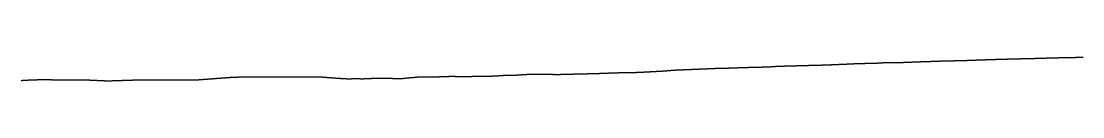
# Model space of a CAD drawing. Header units: millimetres. Extents: x 0 to 74012, y -11988 to 500.
# Drawn here: x 37008 to 55509, y -1019 to -607 of the extents above; entities that cross this region are included whole.
import ezdxf

# ---------------------------------------------------------------- set-up
doc = ezdxf.new("R2010")
doc.units = ezdxf.units.MM
doc.layers.add('Clone', color=7, linetype='CONTINUOUS')

msp = doc.modelspace()

# ---------------------------------------------------------------- linework, layer by layer
at = {"layer": 'Clone'}
for points in [[(51033.7, -740.228), (51048.2, -739.648)], [(51048.2, -739.648), (51062.6, -739.068)], [(51062.6, -739.068), (51077.1, -738.88)], [(51077.1, -738.88), (51091.6, -738.112)], [(51091.6, -738.112), (51106, -737.532)], [(51106, -737.532), (51120.5, -737.344)], [(51120.5, -737.344), (51134.9, -736.575)], [(51134.9, -736.575), (51149.4, -735.996)], [(51149.4, -735.996), (51163.9, -735.807)], [(51163.9, -735.807), (51178.3, -735.229)], [(51178.3, -735.229), (51192.8, -734.284)], [(51192.8, -734.284), (51207.2, -733.987)], [(51207.2, -733.987), (51221.7, -733.296)], [(51221.7, -733.296), (51236.2, -732.606)], [(51236.2, -732.606), (51250.6, -731.618)], [(51250.6, -731.618), (51265.1, -731.32)], [(51265.1, -731.32), (51279.5, -730.63)], [(51279.5, -730.63), (51294, -729.642)], [(51294, -729.642), (51308.5, -729.344)], [(51308.5, -729.344), (51322.9, -728.654)], [(51322.9, -728.654), (51337.4, -727.963)], [(51337.4, -727.963), (51351.8, -727.368)], [(51351.8, -727.368), (51366.3, -726.677)], [(51366.3, -726.677), (51380.8, -725.987)], [(51380.8, -725.987), (51395.2, -725.689)], [(51395.2, -725.689), (51409.7, -724.701)], [(51409.7, -724.701), (51424.1, -724.011)], [(51424.1, -724.011), (51438.6, -723.32)], [(51438.6, -723.32), (51453.1, -723.023)], [(51453.1, -723.023), (51467.5, -722.035)], [(51467.5, -722.035), (51482, -721.344)], [(51482, -721.344), (51496.5, -721.047)], [(51496.5, -721.047), (51510.9, -720.058)], [(51510.9, -720.058), (51525.4, -719.425)], [(51525.4, -719.425), (51539.8, -719.235)], [(51539.8, -719.235), (51554.3, -718.804)], [(51554.3, -718.804), (51568.8, -718.404)], [(51568.8, -718.404), (51583.2, -718.359)], [(51583.2, -718.359), (51597.7, -717.928)], [(51597.7, -717.928), (51612.1, -717.496)], [(51612.1, -717.496), (51626.6, -716.794)], [(51626.6, -716.794), (51641.1, -716.517)], [(51641.1, -716.517), (51655.5, -715.956)], [(51655.5, -715.956), (51670, -715.257)], [(51670, -715.257), (51684.4, -715.039)], [(51684.4, -715.039), (51698.9, -714.484)], [(51698.9, -714.484), (51713.4, -713.928)], [(51713.4, -713.928), (51727.8, -713.617)], [(51727.8, -713.617), (51742.3, -713.077)], [(51742.3, -713.077), (51756.7, -712.538)], [(51756.7, -712.538), (51771.2, -711.999)], [(51771.2, -711.999), (51785.7, -711.775)], [(51785.7, -711.775), (51800.1, -711.315)], [(51800.1, -711.315), (51814.6, -710.879)], [(51814.6, -710.879), (51829, -710.918)], [(51829, -710.918), (51843.5, -710.521)], [(51843.5, -710.521), (51858, -710.085)], [(51858, -710.085), (51872.4, -710.123)], [(51872.4, -710.123), (51886.9, -709.726)], [(51886.9, -709.726), (51901.3, -709.29)], [(51901.3, -709.29), (51915.8, -709.194)], [(51915.8, -709.194), (51930.3, -708.469)], [(51930.3, -708.469), (51944.7, -707.083)], [(51944.7, -707.083), (51959.2, -706.134)], [(51959.2, -706.134), (51973.6, -705.697)], [(51973.6, -705.697), (51988.1, -704.748)], [(51988.1, -704.748), (52002.6, -703.362)], [(52002.6, -703.362), (52017, -702.926)], [(52017, -702.926), (52031.5, -701.976)], [(52031.5, -701.976), (52045.9, -700.59)], [(52045.9, -700.59), (52060.4, -700.154)], [(52060.4, -700.154), (52074.9, -700)], [(52074.9, -700), (52089.3, -700)], [(52089.3, -700), (52103.8, -700)], [(52103.8, -700), (52118.2, -700)], [(52118.2, -700), (52132.7, -700)], [(52132.7, -700), (52147.2, -700)], [(52147.2, -700), (52161.6, -700)], [(52161.6, -700), (52176.1, -700)], [(52176.1, -700), (52190.5, -700)], [(52190.5, -700), (52205, -700)], [(52205, -700), (52219.5, -700)], [(52219.5, -700), (52233.9, -700)], [(52233.9, -700), (52248.4, -700)], [(52248.4, -700), (52262.8, -700)], [(52262.8, -700), (52277.3, -700)], [(52277.3, -700), (52291.8, -700)], [(52291.8, -700), (52306.2, -700)], [(52306.2, -700), (52320.7, -699.2)], [(52320.7, -699.2), (52335.1, -698.497)], [(52335.1, -698.497), (52349.6, -698.351)], [(52349.6, -698.351), (52364.1, -697.727)], [(52364.1, -697.727), (52378.5, -696.755)], [(52378.5, -696.755), (52393, -696.433)], [(52393, -696.433), (52407.4, -695.834)], [(52407.4, -695.834), (52421.9, -694.684)], [(52421.9, -694.684), (52436.4, -694.457)], [(52436.4, -694.457), (52450.8, -693.861)], [(52450.8, -693.861), (52465.3, -693.265)], [(52465.3, -693.265), (52479.7, -693.072)], [(52479.7, -693.072), (52494.2, -692.466)], [(52494.2, -692.466), (52508.7, -691.854)], [(52508.7, -691.854), (52523.1, -691.242)], [(52523.1, -691.242), (52537.6, -690.514)], [(52537.6, -690.514), (52552, -689.896)], [(52552, -689.896), (52566.5, -689.277)], [(52566.5, -689.277), (52581, -689.027)], [(52581, -689.027), (52595.4, -688.159)], [(52595.4, -688.159), (52609.9, -687.54)], [(52609.9, -687.54), (52624.3, -687.29)], [(52624.3, -687.29), (52638.8, -686.421)], [(52638.8, -686.421), (52653.3, -685.803)], [(52653.3, -685.803), (52667.7, -685.553)], [(52667.7, -685.553), (52682.2, -684.934)], [(52682.2, -684.934), (52696.6, -684.066)], [(52696.6, -684.066), (52711.1, -683.447)], [(52711.1, -683.447), (52725.6, -683.197)], [(52725.6, -683.197), (52740, -682.579)], [(52740, -682.579), (52754.5, -681.71)], [(52754.5, -681.71), (52768.9, -681.46)], [(52768.9, -681.46), (52783.4, -680.842)], [(52783.4, -680.842), (52797.9, -680)], [(52797.9, -680), (52812.3, -680)], [(52812.3, -680), (52826.8, -680)], [(52826.8, -680), (52841.2, -679.725)], [(52841.2, -679.725), (52855.7, -679.295)], [(52855.7, -679.295), (52870.2, -678.714)], [(52870.2, -678.714), (52884.6, -678.132)], [(52884.6, -678.132), (52899.1, -677.55)], [(52899.1, -677.55), (52913.5, -677.121)], [(52913.5, -677.121), (52928, -676.539)], [(52928, -676.539), (52942.5, -675.957)], [(52942.5, -675.957), (52956.9, -675.743)], [(52956.9, -675.743), (52971.4, -674.946)], [(52971.4, -674.946), (52985.8, -674.365)], [(52985.8, -674.365), (53000.3, -674.15)], [(53000.3, -674.15), (53014.8, -673.362)], [(53014.8, -673.362), (53029.2, -672.92)], [(53029.2, -672.92), (53043.7, -672.869)], [(53043.7, -672.869), (53058.1, -672.397)], [(53058.1, -672.397), (53072.6, -671.832)], [(53072.6, -671.832), (53087.1, -671.445)], [(53087.1, -671.445), (53101.5, -671.436)], [(53101.5, -671.436), (53116, -671.049)], [(53116, -671.049), (53130.4, -670.653)], [(53130.4, -670.653), (53144.9, -670.644)], [(53144.9, -670.644), (53159.4, -670.257)], [(53159.4, -670.257), (53173.8, -669.861)], [(53173.8, -669.861), (53188.3, -669.852)], [(53188.3, -669.852), (53202.7, -669.465)], [(53202.7, -669.465), (53217.2, -669.079)], [(53217.2, -669.079), (53231.7, -668.953)], [(53231.7, -668.953), (53246.1, -668.504)], [(53246.1, -668.504), (53260.6, -668.005)], [(53260.6, -668.005), (53275, -667.535)], [(53275, -667.535), (53289.5, -667.246)], [(53289.5, -667.246), (53304, -666.796)], [(53304, -666.796), (53318.4, -666.346)], [(53318.4, -666.346), (53332.9, -666.202)], [(53332.9, -666.202), (53347.3, -665.608)], [(53347.3, -665.608), (53361.8, -665.158)], [(53361.8, -665.158), (53376.3, -665.014)], [(53376.3, -665.014), (53390.7, -664.419)], [(53390.7, -664.419), (53405.2, -663.97)], [(53405.2, -663.97), (53419.6, -663.825)], [(53419.6, -663.825), (53434.1, -663.376)], [(53434.1, -663.376), (53448.6, -662.781)], [(53448.6, -662.781), (53463, -662.332)], [(53463, -662.332), (53477.5, -662.187)], [(53477.5, -662.187), (53491.9, -661.737)], [(53491.9, -661.737), (53506.4, -661.143)], [(53506.4, -661.143), (53520.9, -660.999)], [(53520.9, -660.999), (53535.3, -660.549)], [(53535.3, -660.549), (53549.8, -660)], [(53549.8, -660), (53564.2, -659.696)], [(53564.2, -659.696), (53578.7, -658.977)], [(53578.7, -658.977), (53593.2, -658.258)], [(53593.2, -658.258), (53607.6, -657.761)], [(53607.6, -657.761), (53622.1, -657.101)], [(53622.1, -657.101), (53636.5, -656.454)], [(53636.5, -656.454), (53651, -655.839)], [(53651, -655.839), (53665.5, -655.67)], [(53665.5, -655.67), (53679.9, -655.089)], [(53679.9, -655.089), (53694.4, -654.497)], [(53694.4, -654.497), (53708.9, -654.371)], [(53708.9, -654.371), (53723.3, -653.654)], [(53723.3, -653.654), (53737.8, -653.061)], [(53737.8, -653.061), (53752.2, -652.941)], [(53752.2, -652.941), (53766.7, -651.835)], [(53766.7, -651.835), (53781.2, -651.067)], [(53781.2, -651.067), (53795.6, -650.664)], [(53795.6, -650.664), (53810.1, -650)], [(53810.1, -650), (53824.5, -649.478)], [(53824.5, -649.478), (53839, -648.994)], [(53839, -648.994), (53853.5, -648.775)], [(53853.5, -648.775), (53867.9, -648.29)], [(53867.9, -648.29), (53882.4, -647.58)], [(53882.4, -647.58), (53896.8, -647.355)], [(53896.8, -647.355), (53911.3, -646.87)], [(53911.3, -646.87), (53925.8, -646.16)], [(53925.8, -646.16), (53940.2, -645.935)], [(53940.2, -645.935), (53954.7, -645.461)], [(53954.7, -645.461), (53969.1, -644.994)], [(53969.1, -644.994), (53983.6, -644.357)], [(53983.6, -644.357), (53998.1, -644.192)], [(53998.1, -644.192), (54012.5, -643.728)], [(54012.5, -643.728), (54027, -643.262)], [(54027, -643.262), (54041.4, -642.903)], [(54041.4, -642.903), (54055.9, -642.437)], [(54055.9, -642.437), (54070.4, -641.97)], [(54070.4, -641.97), (54084.8, -641.808)], [(54084.8, -641.808), (54099.3, -641.214)], [(54099.3, -641.214), (54113.7, -640.774)], [(54113.7, -640.774), (54128.2, -640.636)], [(54128.2, -640.636), (54142.7, -640.055)], [(54142.7, -640.055), (54157.1, -639.612)], [(54157.1, -639.612), (54171.6, -639.169)], [(54171.6, -639.169), (54186, -639.03)], [(54186, -639.03), (54200.5, -638.416)], [(54200.5, -638.416), (54215, -637.965)], [(54215, -637.965), (54229.4, -637.802)], [(54229.4, -637.802), (54243.9, -637.339)], [(54243.9, -637.339), (54258.3, -636.704)], [(54258.3, -636.704), (54272.8, -636.52)], [(54272.8, -636.52), (54287.3, -636.053)], [(54287.3, -636.053), (54301.7, -635.533)], [(54301.7, -635.533), (54316.2, -635.448)], [(54316.2, -635.448), (54330.6, -635.014)], [(54330.6, -635.014), (54345.1, -634.58)], [(54345.1, -634.58), (54359.6, -634.061)], [(54359.6, -634.061), (54374, -633.976)], [(54374, -633.976), (54388.5, -633.541)], [(54388.5, -633.541), (54402.9, -633.107)], [(54402.9, -633.107), (54417.4, -632.937)], [(54417.4, -632.937), (54431.9, -632.503)], [(54431.9, -632.503), (54446.3, -632.069)], [(54446.3, -632.069), (54460.8, -631.899)], [(54460.8, -631.899), (54475.2, -631.465)], [(54475.2, -631.465), (54489.7, -631.03)], [(54489.7, -631.03), (54504.2, -630.945)], [(54504.2, -630.945), (54518.6, -630.606)], [(54518.6, -630.606), (54533.1, -630.303)], [(54533.1, -630.303), (54547.5, -629.999)], [(54547.5, -629.999), (54562, -630.102)], [(54562, -630.102), (54576.5, -629.769)], [(54576.5, -629.769), (54590.9, -629.364)], [(54590.9, -629.364), (54605.4, -629.167)], [(54605.4, -629.167), (54619.8, -628.585)], [(54619.8, -628.585), (54634.3, -628.054)], [(54634.3, -628.054), (54648.8, -627.954)], [(54648.8, -627.954), (54663.2, -627.421)], [(54663.2, -627.421), (54677.7, -626.766)], [(54677.7, -626.766), (54692.1, -626.636)], [(54692.1, -626.636), (54706.6, -626.111)], [(54706.6, -626.111), (54721.1, -625.586)], [(54721.1, -625.586), (54735.5, -624.931)], [(54735.5, -624.931), (54750, -624.801)], [(54750, -624.801), (54764.4, -624.276)], [(54764.4, -624.276), (54778.9, -623.751)], [(54778.9, -623.751), (54793.4, -623.49)], [(54793.4, -623.49), (54807.8, -622.966)], [(54807.8, -622.966), (54822.3, -622.441)], [(54822.3, -622.441), (54836.7, -622.18)], [(54836.7, -622.18), (54851.2, -621.655)], [(54851.2, -621.655), (54865.7, -621.131)], [(54865.7, -621.131), (54880.1, -621)], [(54880.1, -621), (54894.6, -620.345)], [(54894.6, -620.345), (54909, -620)], [(54909, -620), (54923.5, -620)], [(54923.5, -620), (54938, -620)], [(54938, -620), (54952.4, -619.299)], [(54952.4, -619.299), (54966.9, -618.796)], [(54966.9, -618.796), (54981.3, -618.597)], [(54981.3, -618.597), (54995.8, -618.093)], [(54995.8, -618.093), (55010.3, -617.391)], [(55010.3, -617.391), (55024.7, -617.192)], [(55024.7, -617.192), (55039.2, -616.689)], [(55039.2, -616.689), (55053.6, -615.987)], [(55053.6, -615.987), (55068.1, -615.788)], [(55068.1, -615.788), (55082.6, -615.284)], [(55082.6, -615.284), (55097, -614.781)], [(55097, -614.781), (55111.5, -614.126)], [(55111.5, -614.126), (55125.9, -614.034)], [(55125.9, -614.034), (55140.4, -613.676)], [(55140.4, -613.676), (55154.9, -613.263)], [(55154.9, -613.263), (55169.3, -613.061)], [(55169.3, -613.061), (55183.8, -612.696)], [(55183.8, -612.696), (55198.2, -612.344)], [(55198.2, -612.344), (55212.7, -612.286)], [(55212.7, -612.286), (55227.2, -611.933)], [(55227.2, -611.933), (55241.6, -611.581)], [(55241.6, -611.581), (55256.1, -611.552)], [(55256.1, -611.552), (55270.5, -611.248)], [(55270.5, -611.248), (55285, -610.959)], [(55285, -610.959), (55299.5, -610.669)], [(55299.5, -610.669), (55313.9, -610.702)], [(55313.9, -610.702), (55328.4, -610.364)], [(55328.4, -610.364), (55342.8, -610.019)], [(55342.8, -610.019), (55357.3, -610.004)], [(55357.3, -610.004), (55371.8, -609.659)], [(55371.8, -609.659), (55386.2, -609.299)], [(55386.2, -609.299), (55400.7, -609.283)], [(55400.7, -609.283), (55415.1, -608.939)], [(55415.1, -608.939), (55429.6, -608.578)], [(55429.6, -608.578), (55444.1, -608.562)], [(55444.1, -608.562), (55458.5, -608.218)], [(55458.5, -608.218), (55473, -607.873)], [(55473, -607.873), (55487.4, -607.499)], [(55487.4, -607.499), (55501.9, -607.315)], [(55501.9, -607.315), (55516.4, -606.836)], [(45371.5, -925.416), (45381.7, -924.816)], [(45381.7, -924.816), (45391.9, -924.217)], [(45391.9, -924.217), (45402.1, -923.617)], [(45402.1, -923.617), (45412.3, -923.018)], [(45412.3, -923.018), (45422.5, -922.418)], [(45422.5, -922.418), (45432.7, -921.819)], [(45432.7, -921.819), (45442.9, -921.343)], [(45442.9, -921.343), (45453.1, -921.405)], [(45453.1, -921.405), (45463.3, -921.526)], [(45463.3, -921.526), (45473.5, -920.671)], [(45473.5, -920.671), (45483.7, -920.791)], [(45483.7, -920.791), (45493.9, -920.912)], [(45493.9, -920.912), (45504.1, -921.032)], [(45504.1, -921.032), (45514.3, -920.009)], [(45514.3, -920.009), (45524.5, -920.161)], [(45524.5, -920.16), (45534.8, -920.507)], [(45534.8, -920.507), (45545, -920.854)], [(45545, -920.854), (45555.2, -921.201)], [(45555.2, -921.201), (45565.4, -920.366)], [(45565.4, -920.366), (45575.6, -920.713)], [(45575.6, -920.713), (45585.8, -920.599)], [(45585.8, -920.599), (45596, -919.305)], [(45596, -919.305), (45606.2, -918.605)], [(45606.2, -918.605), (45616.4, -918.763)], [(45616.4, -918.763), (45626.6, -918.682)], [(45626.6, -918.682), (45636.8, -917.79)], [(45636.8, -917.79), (45647, -917.334)], [(45647, -917.334), (45657.2, -916.711)], [(45657.2, -916.711), (45667.4, -915.164)], [(45667.4, -915.164), (45677.6, -914.495)], [(45677.6, -914.495), (45687.8, -914.023)], [(45687.8, -914.023), (45698, -913.429)], [(45698, -913.429), (45708.2, -912.858)], [(45708.2, -912.858), (45718.4, -912.311)], [(45718.4, -912.311), (45728.6, -911.764)], [(45728.6, -911.764), (45738.8, -911.217)], [(45738.8, -911.217), (45749, -910.67)], [(45749, -910.67), (45759.2, -910.073)], [(45759.2, -910.073), (45769.4, -908.544)], [(45769.4, -908.544), (45779.7, -907.866)], [(45779.7, -907.866), (45789.8, -907.188)], [(45789.8, -907.188), (45799.9, -906.543)], [(45799.9, -906.543), (45810, -906.017)], [(45810, -906.017), (45820.1, -905.636)], [(45820.1, -905.636), (45830.2, -905.191)], [(45830.2, -905.191), (45840.3, -904.714)], [(45840.3, -904.714), (45850.4, -903.208)], [(45850.4, -903.208), (45860.5, -902.735)], [(45860.5, -902.735), (45870.6, -902.264)], [(45870.6, -902.264), (45880.7, -901.903)], [(45880.7, -901.903), (45890.8, -901.927)], [(45890.8, -901.927), (45900.9, -901.968)], [(45900.9, -901.968), (45911, -902.057)], [(45911, -902.057), (45921.1, -901.367)], [(45921.1, -901.367), (45931.2, -901.634)], [(45931.2, -901.634), (45941.3, -901.9)], [(45941.3, -901.9), (45951.4, -902.167)], [(45951.4, -902.167), (45961.5, -902.434)], [(45961.5, -902.434), (45971.6, -902.7)], [(45971.6, -902.7), (45981.7, -902.967)], [(45981.7, -902.967), (45991.8, -903.234)], [(45991.8, -903.234), (46001.9, -902.544)], [(46001.9, -902.544), (46012, -902.81)], [(46012, -902.81), (46022.1, -903.077)], [(46022.1, -903.077), (46032.2, -903.344)], [(46032.2, -903.344), (46042.3, -903.61)], [(46042.3, -903.61), (46052.5, -903.877)], [(46052.5, -903.877), (46062.6, -904.144)], [(46062.6, -904.144), (46072.7, -903.453)], [(46072.7, -903.453), (46082.8, -903.72)], [(46082.8, -903.72), (46092.9, -903.987)], [(46092.9, -903.987), (46103, -904.253)], [(46103, -904.253), (46113.1, -904.52)], [(46113.1, -904.52), (46123.5, -904.787)], [(46123.5, -904.787), (46133.9, -905.053)], [(46133.9, -905.053), (46144.3, -904.363)], [(46144.3, -904.363), (46154.8, -904.63)], [(46154.8, -904.63), (46165.2, -904.896)], [(46165.2, -904.896), (46175.6, -905.163)], [(46175.6, -905.163), (46186, -905.43)], [(46186, -905.43), (46196.4, -904.74)], [(46196.4, -904.74), (46206.9, -905.006)], [(46206.9, -905.006), (46217.3, -905.273)], [(46217.3, -905.273), (46227.7, -905.54)], [(46227.7, -905.54), (46238.1, -904.849)], [(46238.1, -904.849), (46248.5, -905.116)], [(46248.5, -905.116), (46258.9, -905.383)], [(46258.9, -905.383), (46269.4, -905.916)], [(46269.4, -905.916), (46279.8, -906.183)], [(46279.8, -906.183), (46290.2, -905.493)], [(46290.2, -905.493), (46300.6, -905.759)], [(46300.6, -905.759), (46311, -906.026)], [(46311, -906.026), (46321.5, -906.293)], [(46321.5, -906.293), (46331.9, -906.559)], [(46331.9, -906.559), (46342.3, -905.869)], [(46342.3, -905.869), (46352.7, -906.136)], [(46352.7, -906.136), (46363.1, -906.402)], [(46363.1, -906.402), (46373.6, -906.669)], [(46373.6, -906.669), (46384, -906.936)], [(46384, -906.936), (46394.4, -906.127)], [(46394.4, -906.127), (46404.8, -905.704)], [(46404.8, -905.704), (46415.2, -905.456)], [(46415.2, -905.456), (46425.7, -905.183)], [(46425.7, -905.183), (46436.1, -904.903)], [(46436.1, -904.903), (46446.5, -903.908)], [(46446.5, -903.908), (46456.9, -903.662)], [(46456.9, -903.662), (46467.3, -903.446)], [(46467.3, -903.446), (46477.8, -903.229)], [(46477.8, -903.229), (46488.2, -902.282)], [(46488.2, -902.282), (46498.6, -902.065)], [(46498.6, -902.065), (46509, -901.848)], [(46509, -901.848), (46519.4, -900.901)], [(46519.4, -900.901), (46529.9, -900.652)], [(46529.9, -900.652), (46540.3, -900.307)], [(46540.3, -900.307), (46550.7, -900)], [(46550.7, -900), (46561.1, -900)], [(46561.1, -900), (46571.5, -900)], [(46571.5, -900), (46582, -900)], [(46582, -900), (46592.4, -900)], [(46592.4, -900), (46602.8, -900)], [(46602.8, -900), (46613.2, -900)], [(46613.2, -900), (46623.6, -900)], [(46623.6, -900), (46634.1, -899.678)], [(46634.1, -899.678), (46644.5, -899.57)], [(46644.5, -899.57), (46654.9, -899.461)], [(46654.9, -899.461), (46665.3, -899.353)], [(46665.3, -899.353), (46675.7, -898.788)], [(46675.7, -898.788), (46686.1, -898.679)], [(46686.1, -898.679), (46696.6, -898.571)], [(46696.6, -898.571), (46707, -898.006)], [(46707, -898.006), (46717.4, -897.897)], [(46717.4, -897.897), (46727.8, -897.789)], [(46727.8, -897.789), (46738.2, -897.68)], [(46738.2, -897.68), (46748.7, -897.115)], [(46748.7, -897.115), (46759.1, -897.007)], [(46759.1, -897.007), (46769.5, -896.898)], [(46769.5, -896.898), (46779.9, -896.79)], [(46779.9, -896.79), (46790.7, -896.225)], [(46790.7, -896.225), (46801.4, -896.116)], [(46801.4, -896.116), (46812.2, -896.008)], [(46812.2, -896.008), (46822.9, -895.443)], [(46822.9, -895.443), (46833.7, -895.334)], [(46833.7, -895.334), (46844.5, -894.769)], [(46844.5, -894.769), (46855.2, -894.661)], [(46855.2, -894.661), (46866, -894.552)], [(46866, -894.552), (46876.7, -893.987)], [(46876.7, -893.987), (46887.5, -893.879)], [(46887.5, -893.879), (46898.2, -893.77)], [(46898.2, -893.77), (46909, -893.205)], [(46909, -893.205), (46919.7, -893.097)], [(46919.7, -893.097), (46930.5, -892.988)], [(46930.5, -892.988), (46941.3, -892.433)], [(46941.3, -892.433), (46952, -892.435)], [(46952, -892.435), (46962.8, -892.345)], [(46962.8, -892.345), (46973.5, -891.742)], [(46973.5, -891.742), (46984.3, -891.566)], [(46984.3, -891.566), (46995, -891.391)], [(46995, -891.391), (47005.8, -890.788)], [(47005.8, -890.788), (47016.5, -890.613)], [(47016.5, -890.613), (47027.3, -890.01)], [(47027.3, -890.01), (47038.1, -889.835)], [(47038.1, -889.835), (47048.8, -889.66)], [(47048.8, -889.66), (47059.6, -889.057)], [(47059.6, -889.057), (47070.3, -888.882)], [(47070.3, -888.882), (47081.1, -888.531)], [(47081.1, -888.531), (47091.8, -887.91)], [(47091.8, -887.91), (47102.6, -887.655)], [(47102.6, -887.655), (47113.3, -887.41)], [(47113.3, -887.41), (47124.5, -886.793)], [(47124.5, -886.793), (47135.6, -886.548)], [(47135.6, -886.548), (47146.7, -885.93)], [(47146.7, -885.93), (47157.8, -885.685)], [(47157.8, -885.685), (47168.9, -885.44)], [(47168.9, -885.44), (47180, -884.823)], [(47180, -884.823), (47191.1, -884.578)], [(47191.1, -884.578), (47202.3, -883.961)], [(47202.3, -883.961), (47213.4, -883.715)], [(47213.4, -883.715), (47224.5, -883.098)], [(47224.5, -883.098), (47235.6, -882.853)], [(47235.6, -882.853), (47246.7, -882.236)], [(47246.7, -882.236), (47257.8, -881.991)], [(47257.8, -881.991), (47268.9, -881.746)], [(47268.9, -881.746), (47280.1, -881.128)], [(47280.1, -881.128), (47291.2, -880.883)], [(47291.2, -880.883), (47302.3, -880.266)], [(47302.3, -880.266), (47313.4, -880.021)], [(47313.4, -880.021), (47324.5, -879.404)], [(47324.5, -879.404), (47335.6, -879.158)], [(47335.6, -879.158), (47346.7, -878.913)], [(47346.7, -878.913), (47357.9, -878.331)], [(47357.9, -878.331), (47369, -878.188)], [(47369, -878.188), (47380.1, -877.617)], [(47380.1, -877.617), (47391.2, -877.473)], [(47391.2, -877.473), (47402.3, -876.903)], [(47402.3, -876.903), (47413.4, -876.759)], [(47413.4, -876.759), (47424.5, -876.616)], [(47424.5, -876.616), (47435.7, -876.045)], [(47435.7, -876.045), (47446.8, -875.902)], [(47446.8, -875.902), (47458.3, -875.331)], [(47458.3, -875.331), (47469.8, -875.187)], [(47469.8, -875.187), (47481.3, -874.616)], [(47481.3, -874.616), (47492.8, -874.473)], [(47492.8, -874.473), (47504.3, -873.902)], [(47504.3, -873.902), (47515.8, -873.759)], [(47515.8, -873.759), (47527.3, -873.188)], [(47527.3, -873.188), (47538.8, -873.045)], [(47538.8, -873.045), (47550.2, -872.677)], [(47550.2, -872.677), (47561.7, -872.825)], [(47561.7, -872.825), (47573.2, -872.463)], [(47573.2, -872.463), (47584.7, -872.611)], [(47584.7, -872.611), (47596.2, -872.249)], [(47596.2, -872.249), (47607.7, -871.887)], [(47607.7, -871.887), (47619.2, -872.035)], [(47619.2, -872.035), (47630.7, -871.673)], [(47630.7, -871.673), (47642.2, -871.821)], [(47642.2, -871.821), (47653.7, -871.459)], [(47653.7, -871.459), (47665.2, -871.607)], [(47665.2, -871.607), (47676.7, -871.245)], [(47676.7, -871.245), (47688.2, -871.393)], [(47688.2, -871.393), (47699.7, -871.031)], [(47699.7, -871.031), (47711.2, -871.179)], [(47711.2, -871.179), (47722.7, -870.817)], [(47722.7, -870.817), (47734.2, -870.965)], [(47734.2, -870.965), (47745.7, -870.603)], [(47745.7, -870.603), (47757.2, -870.429)], [(47757.2, -870.429), (47768.7, -869.574)], [(47768.7, -869.574), (47780.2, -869.285)], [(47780.2, -869.285), (47794.7, -868.431)], [(47794.7, -868.431), (47809.1, -867.287)], [(47809.1, -867.287), (47823.6, -866.997)], [(47823.6, -866.997), (47838, -866.143)], [(47838, -866.143), (47852.5, -865.288)], [(47852.5, -865.288), (47867, -864.709)], [(47867, -864.709), (47881.4, -863.855)], [(47881.4, -863.855), (47895.9, -863)], [(47895.9, -863), (47910.3, -862.146)], [(47910.3, -862.146), (47924.8, -861.567)], [(47924.8, -861.567), (47939.3, -860.713)], [(47939.3, -860.713), (47953.7, -859.858)], [(47953.7, -859.858), (47968.2, -859.279)], [(47968.2, -859.279), (47982.6, -858.425)], [(47982.6, -858.425), (47997.1, -857.57)], [(47997.1, -857.57), (48011.6, -857.528)], [(48011.6, -857.528), (48026, -856.756)], [(48026, -856.756), (48040.5, -855.616)], [(48040.5, -855.616), (48054.9, -855.097)], [(48054.9, -855.097), (48069.4, -853.957)], [(48069.4, -853.957), (48083.9, -852.298)], [(48083.9, -852.298), (48098.3, -851.159)], [(48098.3, -851.159), (48112.8, -850.639)], [(48112.8, -850.639), (48127.2, -850)], [(48127.2, -850), (48141.7, -850)], [(48141.7, -850), (48156.2, -850)], [(48156.2, -850), (48170.6, -849.245)], [(48170.6, -849.245), (48185.1, -847.396)], [(48185.1, -847.396), (48199.5, -846.726)], [(48199.5, -846.726), (48214, -845.559)], [(48214, -845.559), (48228.5, -844.391)], [(48228.5, -844.391), (48242.9, -843.078)], [(48242.9, -843.078), (48257.4, -841.91)], [(48257.4, -841.91), (48271.8, -840.743)], [(48271.8, -840.743), (48286.3, -839.576)], [(48286.3, -839.576), (48300.8, -838.262)], [(48300.8, -838.262), (48315.2, -837.095)], [(48315.2, -837.095), (48329.7, -835.928)], [(48329.7, -835.928), (48344.1, -834.614)], [(48344.1, -834.614), (48358.6, -833.447)], [(48358.6, -833.447), (48373.1, -832.28)], [(48373.1, -832.28), (48387.5, -831.628)], [(48387.5, -831.628), (48402, -830.655)], [(48402, -830.655), (48416.4, -829.89)], [(48416.4, -829.89), (48430.9, -829.749)], [(48430.9, -829.749), (48445.4, -828.984)], [(48445.4, -828.984), (48459.8, -828.077)], [(48459.8, -828.077), (48474.3, -827.312)], [(48474.3, -827.312), (48488.7, -827.171)], [(48488.7, -827.171), (48503.2, -826.265)], [(48503.2, -826.265), (48517.7, -825.5)], [(48517.7, -825.5), (48532.1, -825.358)], [(48532.1, -825.358), (48546.6, -824.593)], [(48546.6, -824.593), (48561, -823.687)], [(48561, -823.687), (48575.5, -823.546)], [(48575.5, -823.546), (48590, -822.781)], [(48590, -822.781), (48604.4, -822.016)], [(48604.4, -822.016), (48618.9, -821.733)], [(48618.9, -821.733), (48633.3, -820.968)], [(48633.3, -820.968), (48647.8, -820.203)], [(48647.8, -820.203), (48662.3, -819.438)], [(48662.3, -819.438), (48676.7, -819.156)], [(48676.7, -819.156), (48691.2, -818.391)], [(48691.2, -818.391), (48705.6, -817.626)], [(48705.6, -817.626), (48720.1, -817.343)], [(48720.1, -817.343), (48734.6, -816.578)], [(48734.6, -816.578), (48749, -815.813)], [(48749, -815.813), (48763.5, -815.672)], [(48763.5, -815.672), (48777.9, -814.766)], [(48777.9, -814.766), (48792.4, -814.001)], [(48792.4, -814.001), (48806.9, -813.859)], [(48806.9, -813.859), (48821.3, -813.094)], [(48821.3, -813.094), (48835.8, -812.188)], [(48835.8, -812.188), (48850.2, -811.423)], [(48850.2, -811.423), (48864.7, -811.282)], [(48864.7, -811.282), (48879.2, -810.375)], [(48879.2, -810.375), (48893.6, -809.61)], [(48893.6, -809.61), (48908.1, -809.469)], [(48908.1, -809.469), (48922.5, -808.704)], [(48922.5, -808.704), (48937, -807.798)], [(48937, -807.798), (48951.5, -807.657)], [(48951.5, -807.657), (48965.9, -806.892)], [(48965.9, -806.892), (48980.4, -806.127)], [(48980.4, -806.127), (48994.8, -805.844)], [(48994.8, -805.844), (49009.3, -805.079)], [(49009.3, -805.079), (49023.8, -804.314)], [(49023.8, -804.314), (49038.2, -803.549)], [(49038.2, -803.549), (49052.7, -803.266)], [(49052.7, -803.266), (49067.1, -802.501)], [(49067.1, -802.501), (49081.6, -801.736)], [(49081.6, -801.736), (49096.1, -801.454)], [(49096.1, -801.454), (49110.5, -800.689)], [(49110.5, -800.689), (49125, -800)], [(49125, -800), (49139.4, -800)], [(49139.4, -800), (49153.9, -800)], [(49153.9, -800), (49168.4, -800)], [(49168.4, -800), (49182.8, -800)], [(49182.8, -800), (49197.3, -800)], [(49197.3, -800), (49211.7, -799.973)], [(49211.7, -799.973), (49226.2, -799.341)], [(49226.2, -799.341), (49240.7, -799.115)], [(49240.7, -799.115), (49255.1, -798.257)], [(49255.1, -798.257), (49269.6, -797.625)], [(49269.6, -797.625), (49284.1, -797.399)], [(49284.1, -797.399), (49298.5, -796.766)], [(49298.5, -796.766), (49313, -795.908)], [(49313, -795.908), (49327.4, -795.683)], [(49327.4, -795.683), (49341.9, -795.05)], [(49341.9, -795.05), (49356.4, -794.418)], [(49356.4, -794.418), (49370.8, -793.967)], [(49370.8, -793.967), (49385.3, -793.334)], [(49385.3, -793.334), (49399.7, -792.702)], [(49399.7, -792.702), (49414.2, -792.069)], [(49414.2, -792.069), (49428.7, -791.7)], [(49428.7, -791.7), (49443.1, -791.098)], [(49443.1, -791.098), (49457.6, -790.497)], [(49457.6, -790.497), (49472, -790.267)], [(49472, -790.267), (49486.5, -789.712)], [(49486.5, -789.712), (49501, -789.158)], [(49501, -789.158), (49515.4, -789.068)], [(49515.4, -789.068), (49529.9, -788.423)], [(49529.9, -788.423), (49544.3, -787.869)], [(49544.3, -787.869), (49558.8, -787.315)], [(49558.8, -787.315), (49573.3, -787.224)], [(49573.3, -787.224), (49587.7, -786.58)], [(49587.7, -786.58), (49602.2, -786.026)], [(49602.2, -786.026), (49616.6, -785.935)], [(49616.6, -785.935), (49631.1, -785.291)], [(49631.1, -785.291), (49645.6, -784.737)], [(49645.6, -784.737), (49660, -784.646)], [(49660, -784.646), (49674.5, -784.092)], [(49674.5, -784.092), (49688.9, -783.447)], [(49688.9, -783.447), (49703.4, -783.357)], [(49703.4, -783.357), (49717.9, -782.803)], [(49717.9, -782.803), (49732.3, -782.249)], [(49732.3, -782.249), (49746.8, -781.604)], [(49746.8, -781.604), (49761.2, -781.514)], [(49761.2, -781.514), (49775.7, -780.96)], [(49775.7, -780.96), (49790.2, -780.39)], [(49790.2, -780.39), (49804.6, -780.436)], [(49804.6, -780.436), (49819.1, -779.999)], [(49819.1, -779.999), (49833.5, -779.561)], [(49833.5, -779.561), (49848, -779.671)], [(49848, -779.671), (49862.5, -779.233)], [(49862.5, -779.233), (49876.9, -778.796)], [(49876.9, -778.796), (49891.4, -778.85)], [(49891.4, -778.85), (49905.8, -778.467)], [(49905.8, -778.467), (49920.3, -778.03)], [(49920.3, -778.03), (49934.8, -777.592)], [(49934.8, -777.592), (49949.2, -777.552)], [(49949.2, -777.552), (49963.7, -776.651)], [(49963.7, -776.651), (49978.1, -775.951)], [(49978.1, -775.951), (49992.6, -775.75)], [(49992.6, -775.75), (50007.1, -774.849)], [(50007.1, -774.849), (50021.5, -774.149)], [(50021.5, -774.149), (50036, -773.947)], [(50036, -773.947), (50050.4, -773.236)], [(50050.4, -773.236), (50064.9, -772.336)], [(50064.9, -772.336), (50079.4, -771.77)], [(50079.4, -771.77), (50093.8, -770.751)], [(50093.8, -770.751), (50108.3, -769.731)], [(50108.3, -769.731), (50122.7, -768.146)], [(50122.7, -768.146), (50137.2, -767.58)], [(50137.2, -767.58), (50151.7, -766.56)], [(50151.7, -766.56), (50166.1, -764.975)], [(50166.1, -764.975), (50180.6, -764.409)], [(50180.6, -764.409), (50195, -763.389)], [(50195, -763.389), (50209.5, -762.478)], [(50209.5, -762.478), (50224, -762.295)], [(50224, -762.295), (50238.4, -761.837)], [(50238.4, -761.837), (50252.9, -761.576)], [(50252.9, -761.576), (50267.3, -761.672)], [(50267.3, -761.672), (50281.8, -761.467)], [(50281.8, -761.467), (50296.3, -760.948)], [(50296.3, -760.948), (50310.7, -760.429)], [(50310.7, -760.429), (50325.2, -760.309)], [(50325.2, -760.309), (50339.6, -759.669)], [(50339.6, -759.669), (50354.1, -759.15)], [(50354.1, -759.15), (50368.6, -759.029)], [(50368.6, -759.029), (50383, -758.389)], [(50383, -758.389), (50397.5, -757.87)], [(50397.5, -757.87), (50411.9, -757.749)], [(50411.9, -757.749), (50426.4, -757.23)], [(50426.4, -757.23), (50440.9, -756.59)], [(50440.9, -756.59), (50455.3, -756.469)], [(50455.3, -756.469), (50469.8, -755.95)], [(50469.8, -755.95), (50484.2, -755.432)], [(50484.2, -755.432), (50498.7, -754.885)], [(50498.7, -754.885), (50513.2, -754.831)], [(50513.2, -754.831), (50527.6, -754.465)], [(50527.6, -754.465), (50542.1, -754.045)], [(50542.1, -754.045), (50556.5, -753.991)], [(50556.5, -753.991), (50571, -753.625)], [(50571, -753.625), (50585.5, -753.258)], [(50585.5, -753.258), (50599.9, -753.151)], [(50599.9, -753.151), (50614.4, -752.785)], [(50614.4, -752.785), (50628.8, -752.418)], [(50628.8, -752.418), (50643.3, -752.26)], [(50643.3, -752.26), (50657.8, -751.057)], [(50657.8, -751.057), (50672.2, -750.222)], [(50672.2, -750.222), (50686.7, -750)], [(50686.7, -750), (50701.1, -749.844)], [(50701.1, -749.844), (50715.6, -749.255)], [(50715.6, -749.255), (50730.1, -748.858)], [(50730.1, -748.858), (50744.5, -748.678)], [(50744.5, -748.678), (50759, -748.103)], [(50759, -748.103), (50773.4, -747.695)], [(50773.4, -747.695), (50787.9, -747.521)], [(50787.9, -747.521), (50802.4, -747.085)], [(50802.4, -747.085), (50816.8, -746.474)], [(50816.8, -746.474), (50831.3, -746.31)], [(50831.3, -746.31), (50845.7, -745.866)], [(50845.7, -745.866), (50860.2, -745.49)], [(50860.2, -745.49), (50874.7, -744.939)], [(50874.7, -744.939), (50889.1, -744.765)], [(50889.1, -744.765), (50903.6, -744.389)], [(50903.6, -744.389), (50918, -743.838)], [(50918, -743.838), (50932.5, -743.664)], [(50932.5, -743.664), (50947, -743.3)], [(50947, -743.3), (50961.4, -742.72)], [(50961.4, -742.72), (50975.9, -742.344)], [(50975.9, -742.344), (50990.3, -741.764)], [(50990.3, -741.764), (51004.8, -741.184)], [(51004.8, -741.184), (51019.3, -740.996)], [(51019.3, -740.996), (51033.7, -740.228)], [(37007.7, -1012.01), (37022.5, -1010.85)], [(37022.5, -1010.85), (37037.2, -1010.01)], [(37037.2, -1010.01), (37051.9, -1008.66)], [(37051.9, -1008.66), (37066.7, -1008)], [(37066.7, -1008), (37081.4, -1007.07)], [(37081.4, -1007.07), (37096.2, -1005.36)], [(37096.2, -1005.36), (37110.9, -1004.98)], [(37110.9, -1004.98), (37125.7, -1004.59)], [(37125.7, -1004.59), (37140.4, -1003.71)], [(37140.4, -1003.71), (37155.2, -1003.27)], [(37155.2, -1003.27), (37169.9, -1002.38)], [(37169.9, -1002.38), (37184.6, -1001.94)], [(37184.6, -1001.94), (37199.4, -1000.23)], [(37199.4, -1000.23), (37214.1, -1000)], [(37214.1, -1000), (37228.9, -1000)], [(37228.9, -1000), (37243.6, -999.867)], [(37243.6, -999.867), (37258.4, -999.573)], [(37258.4, -999.573), (37273.1, -998.985)], [(37273.1, -998.985), (37287.9, -998.69)], [(37287.9, -998.69), (37302.6, -998.102)], [(37302.6, -998.102), (37317.4, -996.697)], [(37317.4, -996.697), (37332.1, -996.109)], [(37332.1, -996.109), (37346.8, -995.815)], [(37346.8, -995.815), (37361.6, -995.226)], [(37361.6, -995.226), (37376.3, -994.932)], [(37376.3, -994.932), (37391.1, -994.932)], [(37391.1, -994.932), (37405.8, -995.028)], [(37405.8, -995.028), (37420.6, -995.076)], [(37420.6, -995.076), (37435.3, -994.394)], [(37435.3, -994.394), (37450.1, -994.905)], [(37450.1, -994.905), (37464.8, -995.926)], [(37464.8, -995.926), (37479.5, -996.436)], [(37479.5, -996.436), (37494.3, -997.457)], [(37494.3, -997.457), (37509, -997.968)], [(37509, -997.968), (37523.8, -998.989)], [(37523.8, -998.989), (37538.5, -998.068)], [(37538.5, -998.069), (37553.3, -999.09)], [(37553.3, -999.09), (37568, -999.6)], [(37568, -999.6), (37582.8, -1000)], [(37582.8, -1000), (37597.5, -1000)], [(37597.5, -1000), (37612.3, -1000.27)], [(37612.3, -1000.27), (37627, -1000.73)], [(37627, -1000.73), (37641.7, -1001.66)], [(37641.7, -1001.66), (37656.5, -1000.88)], [(37656.5, -1000.88), (37671.2, -1000.98)], [(37671.2, -1000.98), (37686, -1001.2)], [(37686, -1001.2), (37700.7, -1001.31)], [(37700.7, -1001.31), (37715.5, -1001.53)], [(37715.5, -1001.53), (37730.2, -1001.64)], [(37730.2, -1001.64), (37745, -1001.68)], [(37745, -1001.68), (37759.7, -1001.55)], [(37759.7, -1001.55), (37774.4, -1000)], [(37774.4, -1000), (37789.2, -1000)], [(37789.2, -1000), (37803.9, -1000)], [(37803.9, -1000), (37818.7, -1000)], [(37818.7, -1000), (37833.4, -1000)], [(37833.4, -1000), (37848.2, -1000)], [(37848.2, -1000), (37862.9, -1000)], [(37862.9, -1000), (37877.7, -1000)], [(37877.7, -1000), (37892.4, -1000)], [(37892.4, -1000), (37907.2, -1000)], [(37907.2, -1000), (37921.9, -1000)], [(37921.9, -1000), (37936.6, -1000)], [(37936.6, -1000), (37951.4, -1000)], [(37951.4, -1000), (37966.1, -1000)], [(37966.1, -1000), (37980.9, -1000)], [(37980.9, -1000), (37995.6, -1000)], [(37995.6, -1000), (38010.4, -1000)], [(38010.4, -1000), (38025.1, -1000)], [(38025.1, -1000), (38039.9, -1000)], [(38039.9, -1000), (38054.6, -1000)], [(38054.6, -1000), (38069.3, -1000)], [(38069.3, -1000), (38084.1, -1000)], [(38084.1, -1000), (38098.8, -1000)], [(38098.8, -1000), (38113.6, -1000)], [(38113.6, -1000), (38128.3, -1000.5)], [(38128.3, -1000.5), (38143.1, -1001.04)], [(38143.1, -1001.04), (38157.8, -1002.13)], [(38157.8, -1002.13), (38172.6, -1002.67)], [(38172.6, -1002.67), (38187.3, -1003.76)], [(38187.3, -1003.76), (38202.1, -1004.3)], [(38202.1, -1004.3), (38216.8, -1005.39)], [(38216.8, -1005.39), (38231.5, -1005.14)], [(38231.5, -1005.14), (38246.3, -1006.23)], [(38246.3, -1006.23), (38261, -1006.77)], [(38261, -1006.77), (38275.8, -1007.86)], [(38275.8, -1007.86), (38290.5, -1008.4)], [(38290.5, -1008.4), (38305.3, -1009.49)], [(38305.3, -1009.49), (38320, -1010.03)], [(38320, -1010.03), (38334.8, -1010.33)], [(38334.8, -1010.33), (38349.5, -1010.88)], [(38349.5, -1010.88), (38364.2, -1011.42)], [(38364.2, -1011.42), (38379, -1012.5)], [(38379, -1012.5), (38393.7, -1013.05)], [(38393.7, -1013.05), (38408.5, -1014.13)], [(38408.5, -1014.13), (38423.2, -1014.68)], [(38423.2, -1014.68), (38438, -1015.76)], [(38438, -1015.76), (38452.7, -1015.52)], [(38452.7, -1015.52), (38467.5, -1016.61)], [(38467.5, -1016.61), (38482.2, -1017.15)], [(38482.2, -1017.15), (38497, -1018.23)], [(38497, -1018.23), (38511.7, -1018.48)], [(38511.7, -1018.48), (38526.4, -1018.62)], [(38526.4, -1018.62), (38541.2, -1018.68)], [(38541.2, -1018.68), (38555.9, -1018.01)], [(38555.9, -1018.01), (38570.7, -1016.94)], [(38570.7, -1016.94), (38585.4, -1016.27)], [(38585.4, -1016.27), (38600.2, -1015.93)], [(38600.2, -1015.93), (38614.9, -1015.6)], [(38614.9, -1015.6), (38629.7, -1014.93)], [(38629.7, -1014.93), (38644.4, -1014.6)], [(38644.4, -1014.6), (38659.1, -1013.93)], [(38659.1, -1013.93), (38673.9, -1012.85)], [(38673.9, -1012.85), (38688.6, -1012.18)], [(38688.6, -1012.18), (38703.4, -1011.85)], [(38703.4, -1011.85), (38718.1, -1011.18)], [(38718.1, -1011.18), (38732.9, -1010.85)], [(38732.9, -1010.85), (38747.6, -1010.48)], [(38747.6, -1010.48), (38762.4, -1010.6)], [(38762.4, -1010.6), (38777.1, -1009.62)], [(38777.1, -1009.62), (38791.9, -1008.51)], [(38791.9, -1008.51), (38806.6, -1008.12)], [(38806.6, -1008.12), (38821.3, -1007.87)], [(38821.3, -1007.87), (38836.1, -1007.93)], [(38836.1, -1007.93), (38850.8, -1007.7)], [(38850.8, -1007.7), (38865.6, -1007.48)], [(38865.6, -1007.48), (38880.3, -1007.04)], [(38880.3, -1007.04), (38895.1, -1006.82)], [(38895.1, -1006.82), (38909.8, -1005.38)], [(38909.8, -1005.38), (38924.6, -1005.16)], [(38924.6, -1005.16), (38939.3, -1004.74)], [(38939.3, -1004.74), (38954, -1004.18)], [(38954, -1004.18), (38968.8, -1003.06)], [(38968.8, -1003.06), (38983.5, -1002.5)], [(38983.5, -1002.5), (38998.3, -1001.38)], [(38998.3, -1001.38), (39013, -1000)], [(39013, -1000), (39027.8, -1000)], [(39027.8, -1000), (39042.5, -1000)], [(39042.5, -1000), (39057.3, -1000)], [(39057.3, -1000), (39072, -1000)], [(39072, -1000), (39086.8, -1000)], [(39086.8, -1000), (39101.5, -1000)], [(39101.5, -1000), (39116.2, -1000)], [(39116.2, -1000), (39131, -1000)], [(39131, -1000), (39145.7, -1000)], [(39145.7, -1000), (39160.5, -1000)], [(39160.5, -1000), (39175.2, -1000)], [(39175.2, -1000), (39190, -1000)], [(39190, -1000), (39204.7, -1000)], [(39204.7, -1000), (39219.5, -1000)], [(39219.5, -1000), (39234.2, -1000)], [(39234.2, -1000), (39248.9, -1000)], [(39248.9, -1000), (39263.7, -1000)], [(39263.7, -1000), (39278.4, -1000)], [(39278.4, -1000), (39293.2, -1000)], [(39293.2, -1000), (39307.9, -1000)], [(39307.9, -1000), (39322.7, -1000)], [(39322.7, -1000), (39337.4, -1000)], [(39337.4, -1000), (39352.2, -1000)], [(39352.2, -1000), (39366.9, -1000)], [(39366.9, -1000), (39381.7, -1000)], [(39381.7, -1000), (39396.4, -1000)], [(39396.4, -1000), (39411.1, -1000)], [(39411.1, -1000), (39425.9, -1000)], [(39425.9, -1000), (39440.6, -1000)], [(39440.6, -1000), (39455.4, -1000)], [(39455.4, -1000), (39470.1, -1000)], [(39470.1, -1000), (39484.9, -1000)], [(39484.9, -1000), (39499.6, -1000)], [(39499.6, -1000), (39514.4, -1000)], [(39514.4, -1000), (39529.1, -1000)], [(39529.1, -1000), (39543.8, -1000)], [(39543.8, -1000), (39558.6, -1000)], [(39558.6, -1000), (39573.3, -1000)], [(39573.3, -1000), (39588.1, -1000)], [(39588.1, -1000), (39602.8, -1000)], [(39602.8, -1000), (39617.6, -1000)], [(39617.6, -1000), (39632.3, -1000)], [(39632.3, -1000), (39647.1, -1000)], [(39647.1, -1000), (39661.8, -1000)], [(39661.8, -1000), (39676.6, -1000)], [(39676.6, -1000), (39691.3, -1000)], [(39691.3, -1000), (39706, -1000)], [(39706, -1000), (39720.8, -1000)], [(39720.8, -1000), (39735.5, -1000)], [(39735.5, -1000), (39750.3, -1000)], [(39750.3, -1000), (39765, -1000)], [(39765, -1000), (39779.8, -1000)], [(39779.8, -1000), (39794.5, -1000)], [(39794.5, -1000), (39809.3, -1000)], [(39809.3, -1000), (39824, -1000)], [(39824, -1000), (39838.7, -1000)], [(39838.7, -1000), (39853.5, -1000)], [(39853.5, -1000), (39868.2, -1000)], [(39868.2, -1000), (39883, -1000)], [(39883, -1000), (39897.7, -1000)], [(39897.7, -1000), (39912.5, -1000)], [(39912.5, -1000), (39927.2, -1000)], [(39927.2, -1000), (39942, -1000)], [(39942, -1000), (39956.7, -1000)], [(39956.7, -1000), (39971.5, -1000)], [(39971.5, -1000), (39986.2, -1000)], [(39986.2, -1000), (40000.9, -1000)], [(40000.9, -1000), (40015.7, -1000)], [(40015.7, -1000), (40030.4, -1000)], [(40030.4, -1000), (40045.2, -1000)], [(40045.2, -1000), (40059.9, -1000)], [(40059.9, -1000), (40074.7, -1000)], [(40074.7, -1000), (40089.4, -999.769)], [(40089.4, -999.769), (40104.2, -998.332)], [(40104.2, -998.332), (40118.9, -997.613)], [(40118.9, -997.613), (40133.6, -996.177)], [(40133.6, -996.177), (40148.4, -995.161)], [(40148.4, -995.161), (40163.1, -993.724)], [(40163.1, -993.724), (40177.9, -993.006)], [(40177.9, -993.006), (40192.6, -991.569)], [(40192.6, -991.569), (40207.4, -990.851)], [(40207.4, -990.851), (40222.1, -989.414)], [(40222.1, -989.414), (40236.9, -988.696)], [(40236.9, -988.696), (40251.6, -987.259)], [(40251.6, -987.259), (40266.4, -986.243)], [(40266.4, -986.243), (40281.1, -985.524)], [(40281.1, -985.524), (40295.8, -984.088)], [(40295.8, -984.088), (40310.6, -983.369)], [(40310.6, -983.369), (40325.3, -981.933)], [(40325.3, -981.933), (40340.1, -981.214)], [(40340.1, -981.214), (40354.8, -979.778)], [(40354.8, -979.778), (40369.6, -979.059)], [(40369.6, -979.059), (40384.3, -977.325)], [(40384.3, -977.325), (40399.1, -976.606)], [(40399.1, -976.606), (40413.8, -975.17)], [(40413.8, -975.17), (40428.5, -974.451)], [(40428.5, -974.451), (40443.3, -973.015)], [(40443.3, -973.015), (40458, -972.296)], [(40458, -972.296), (40472.8, -970.86)], [(40472.8, -970.86), (40487.5, -970.141)], [(40487.5, -970.141), (40502.3, -969.125)], [(40502.3, -969.125), (40517, -967.688)], [(40517, -967.688), (40531.8, -966.97)], [(40531.8, -966.97), (40546.5, -965.533)], [(40546.5, -965.533), (40561.3, -964.815)], [(40561.3, -964.815), (40576, -963.378)], [(40576, -963.378), (40590.7, -962.66)], [(40590.7, -962.66), (40605.5, -960.926)], [(40605.5, -960.926), (40620.2, -960.207)], [(40620.2, -960.207), (40635, -958.771)], [(40635, -958.771), (40649.7, -958.052)], [(40649.7, -958.052), (40664.5, -957.574)], [(40664.5, -957.574), (40679.2, -956.942)], [(40679.2, -956.942), (40694, -955.646)], [(40694, -955.646), (40708.7, -955.719)], [(40708.7, -955.719), (40723.4, -954.703)], [(40723.4, -954.703), (40738.2, -954.88)], [(40738.2, -954.88), (40752.9, -954.632)], [(40752.9, -954.632), (40767.7, -953.945)], [(40767.7, -953.945), (40782.4, -953.261)], [(40782.4, -953.261), (40797.2, -951.894)], [(40797.2, -951.894), (40811.9, -951.21)], [(40811.9, -951.21), (40826.7, -950)], [(40826.7, -950), (40841.4, -950)], [(40841.4, -950), (40856.2, -950)], [(40856.2, -950), (40870.9, -950)], [(40870.9, -950), (40885.6, -950)], [(40885.6, -950), (40900.4, -950)], [(40900.4, -950), (40915.1, -950)], [(40915.1, -950), (40929.9, -950)], [(40929.9, -950), (40944.6, -950)], [(40944.6, -950), (40959.4, -950)], [(40959.4, -950), (40974.1, -950)], [(40974.1, -950), (40988.9, -950)], [(40988.9, -950), (41003.6, -950)], [(41003.6, -950), (41018.3, -950)], [(41018.3, -950), (41033.1, -950)], [(41033.1, -950), (41047.8, -950)], [(41047.8, -950), (41062.6, -950)], [(41062.6, -950), (41077.3, -950)], [(41077.3, -950), (41092.1, -950)], [(41092.1, -950), (41106.8, -950)], [(41106.8, -950), (41121.6, -950)], [(41121.6, -950), (41136.3, -950)], [(41136.3, -950), (41151.1, -950)], [(41151.1, -950), (41165.8, -950)], [(41165.8, -950), (41180.5, -950)], [(41180.5, -950), (41195.3, -950)], [(41195.3, -950), (41210, -950)], [(41210, -950), (41224.8, -950)], [(41224.8, -950), (41239.5, -950)], [(41239.5, -950), (41254.3, -950)], [(41254.3, -950), (41269, -950)], [(41269, -950), (41283.8, -950)], [(41283.8, -950), (41298.5, -950)], [(41298.5, -950), (41313.2, -950)], [(41313.2, -950), (41328, -950)], [(41328, -950), (41342.7, -950)], [(41342.7, -950), (41357.5, -950)], [(41357.5, -950), (41372.2, -950)], [(41372.2, -950), (41387, -950)], [(41387, -950), (41401.7, -950)], [(41401.7, -950), (41416.5, -950)], [(41416.5, -950), (41431.2, -950)], [(41431.2, -950), (41446, -950)], [(41446, -950), (41460.7, -950)], [(41460.7, -950), (41475.4, -950)], [(41475.4, -950), (41490.2, -950)], [(41490.2, -950), (41504.9, -950)], [(41504.9, -950), (41519.7, -950)], [(41519.7, -950), (41534.4, -950)], [(41534.4, -950), (41549.2, -950)], [(41549.2, -950), (41563.9, -950)], [(41563.9, -950), (41578.7, -950)], [(41578.7, -950), (41593.4, -950)], [(41593.4, -950), (41608.1, -950)], [(41608.1, -950), (41622.9, -950)], [(41622.9, -950), (41637.6, -950)], [(41637.6, -950), (41652.4, -950)], [(41652.4, -950), (41667.1, -950)], [(41667.1, -950), (41681.9, -950)], [(41681.9, -950), (41696.6, -950)], [(41696.6, -950), (41711.4, -950)], [(41711.4, -950), (41726.1, -950)], [(41726.1, -950), (41740.9, -950)], [(41740.9, -950), (41755.6, -950)], [(41755.6, -950), (41770.3, -950)], [(41770.3, -950), (41785.1, -950)], [(41785.1, -950), (41799.8, -950)], [(41799.8, -950), (41814.6, -950)], [(41814.6, -950), (41829.3, -950)], [(41829.3, -950), (41844.1, -950)], [(41844.1, -950), (41858.8, -950)], [(41858.8, -950), (41873.6, -950)], [(41873.6, -950), (41888.3, -950)], [(41888.3, -950), (41903, -950)], [(41903, -950), (41917.8, -950)], [(41917.8, -950), (41932.5, -950)], [(41932.5, -950), (41947.3, -950)], [(41947.3, -950), (41962, -950)], [(41962, -950), (41976.8, -950)], [(41976.8, -950), (41991.5, -950)], [(41991.5, -950), (42006.3, -950)], [(42006.3, -950), (42021, -950)], [(42021, -950), (42035.8, -950)], [(42035.8, -950), (42050.5, -950)], [(42050.5, -950), (42065.2, -950)], [(42065.2, -950), (42080, -950)], [(42080, -950), (42094.7, -950)], [(42094.7, -950), (42109.5, -950)], [(42109.5, -950), (42124.2, -950)], [(42124.2, -950), (42139, -950)], [(42139, -950), (42153.7, -950)], [(42153.7, -950), (42168.5, -950)], [(42168.5, -950), (42183.2, -950)], [(42183.2, -950), (42197.9, -950)], [(42197.9, -950), (42212.7, -950)], [(42212.7, -950), (42227.4, -950)], [(42227.4, -950), (42242.2, -951.481)], [(42242.2, -951.481), (42256.9, -952.032)], [(42256.9, -952.032), (42271.7, -953.6)], [(42271.7, -953.6), (42286.4, -954.384)], [(42286.4, -954.384), (42301.2, -955.952)], [(42301.2, -955.952), (42315.9, -956.25)], [(42315.9, -956.25), (42330.7, -957.817)], [(42330.7, -957.817), (42345.4, -958.601)], [(42345.4, -958.601), (42360.1, -960.169)], [(42360.1, -960.169), (42374.9, -960.953)], [(42374.9, -960.953), (42389.6, -961.736)], [(42389.6, -961.736), (42404.4, -963.304)], [(42404.4, -963.304), (42419.1, -964.088)], [(42419.1, -964.088), (42433.9, -965.17)], [(42433.9, -965.17), (42448.6, -965.954)], [(42448.6, -965.954), (42463.4, -967.521)], [(42463.4, -967.521), (42478.1, -968.305)], [(42478.1, -968.305), (42492.8, -969.873)], [(42492.8, -969.873), (42507.6, -970.657)], [(42507.6, -970.657), (42522.3, -972.224)], [(42522.3, -972.224), (42537.1, -972.522)], [(42537.1, -972.522), (42551.8, -974.09)], [(42551.8, -974.09), (42566.6, -974.874)], [(42566.6, -974.874), (42581.3, -976.441)], [(42581.3, -976.441), (42596.1, -977.225)], [(42596.1, -977.225), (42610.8, -978.793)], [(42610.8, -978.793), (42625.6, -979.577)], [(42625.6, -979.577), (42640.3, -980.361)], [(42640.3, -980.361), (42655, -981.07)], [(42655, -981.07), (42669.8, -981.17)], [(42669.8, -981.17), (42684.5, -981.325)], [(42684.5, -981.325), (42699.3, -981.402)], [(42699.3, -981.402), (42714, -981.57)], [(42714, -981.57), (42728.8, -981.643)], [(42728.8, -981.643), (42743.5, -981.789)], [(42743.5, -981.789), (42758.3, -981.815)], [(42758.3, -981.815), (42773, -980.89)], [(42773, -980.89), (42787.7, -980.861)], [(42787.7, -980.861), (42802.5, -980.805)], [(42802.5, -980.805), (42817.2, -980.776)], [(42817.2, -980.776), (42832, -980.75)], [(42832, -980.75), (42846.7, -980.753)], [(42846.7, -980.753), (42861.5, -980.961)], [(42861.5, -980.961), (42876.2, -980.587)], [(42876.2, -980.587), (42891, -980.764)], [(42891, -980.764), (42905.7, -981.116)], [(42905.7, -981.116), (42920.5, -981.292)], [(42920.5, -981.292), (42935.2, -981.645)], [(42935.2, -981.645), (42949.9, -981.821)], [(42949.9, -981.821), (42964.7, -981.51)], [(42964.7, -981.51), (42979.4, -981.205)], [(42979.4, -981.205), (42994.2, -979.948)], [(42994.2, -979.948), (43008.9, -979.643)], [(43008.9, -979.643), (43023.7, -979.032)], [(43023.7, -979.032), (43038.4, -978.726)], [(43038.4, -978.726), (43053.2, -977.923)], [(43053.2, -977.923), (43067.9, -977.515)], [(43067.9, -977.515), (43082.6, -976.755)], [(43082.6, -976.755), (43097.4, -976.323)], [(43097.4, -976.323), (43112.1, -975.301)], [(43112.1, -975.301), (43126.9, -974.674)], [(43126.9, -974.674), (43141.6, -974.436)], [(43141.6, -974.436), (43156.4, -973.96)], [(43156.4, -973.96), (43171.1, -973.721)], [(43171.1, -973.721), (43185.9, -972.898)], [(43185.9, -972.898), (43200.6, -972.728)], [(43200.6, -972.728), (43215.4, -971.937)], [(43215.4, -971.937), (43230.1, -971.974)], [(43230.1, -971.974), (43244.8, -972.049)], [(43244.8, -972.049), (43259.6, -972.086)], [(43259.6, -972.086), (43274.3, -972.161)], [(43274.3, -972.161), (43289.1, -972.198)], [(43289.1, -972.198), (43303.8, -972.624)], [(43303.8, -972.624), (43318.6, -972.69)], [(43318.6, -972.69), (43333.3, -971.976)], [(43333.3, -971.976), (43348.1, -972.135)], [(43348.1, -972.135), (43362.8, -972.161)], [(43362.8, -972.161), (43377.5, -972.354)], [(43377.5, -972.354), (43392.3, -972.76)], [(43392.3, -972.76), (43407, -973.571)], [(43407, -973.571), (43421.8, -973.977)], [(43421.8, -973.977), (43436.5, -974.788)], [(43436.5, -974.788), (43451.3, -974.322)], [(43451.3, -974.322), (43466, -975.134)], [(43466, -975.134), (43480.8, -975.539)], [(43480.8, -975.539), (43495.5, -976.351)], [(43495.5, -976.351), (43510.3, -976.756)], [(43510.3, -976.756), (43525, -977.265)], [(43525, -977.265), (43539.7, -977.366)], [(43539.7, -977.366), (43554.5, -977.566)], [(43554.5, -977.566), (43569.2, -976.577)], [(43569.2, -976.577), (43584, -976.677)], [(43584, -976.677), (43598.7, -976.878)], [(43598.7, -976.878), (43613.5, -976.978)], [(43613.5, -976.978), (43628.2, -976.903)], [(43628.2, -976.903), (43643, -976.396)], [(43643, -976.396), (43657.7, -976.022)], [(43657.7, -976.022), (43672.4, -974.419)], [(43672.4, -974.419), (43687.2, -972.716)], [(43687.2, -972.716), (43701.9, -971.865)], [(43701.9, -971.865), (43716.7, -969.454)], [(43716.7, -969.454), (43731.4, -968.294)], [(43731.4, -968.294), (43746.2, -966.484)], [(43746.2, -966.484), (43760.9, -965.642)], [(43760.9, -965.642), (43775.7, -964.377)], [(43775.7, -964.377), (43790.4, -962.457)], [(43790.4, -962.457), (43805.2, -961.686)], [(43805.2, -961.686), (43819.9, -960.16)], [(43819.9, -960.16), (43834.6, -959.397)], [(43834.6, -959.397), (43849.4, -957.87)], [(43849.4, -957.87), (43864.1, -957.107)], [(43864.1, -957.107), (43878.9, -955.581)], [(43878.9, -955.581), (43893.6, -954.818)], [(43893.6, -954.818), (43908.4, -951.996)], [(43908.4, -951.996), (43923.1, -951.233)], [(43923.1, -951.233), (43937.9, -950)], [(43937.9, -950), (43952.6, -950)], [(43952.6, -950), (43967.3, -950)], [(43967.3, -950), (43982.1, -950)], [(43982.1, -950), (43996.8, -950)], [(43996.8, -950), (44011.6, -950)], [(44011.6, -950), (44026.3, -950)], [(44026.3, -950), (44041.1, -950)], [(44041.1, -950), (44055.8, -950)], [(44055.8, -950), (44070.6, -950)], [(44070.6, -950), (44085.3, -950)], [(44085.3, -950), (44100.1, -950)], [(44100.1, -950), (44114.8, -950)], [(44114.8, -950), (44129.5, -949.543)], [(44129.5, -949.543), (44144.3, -949.417)], [(44144.3, -949.417), (44159, -949.163)], [(44159, -949.163), (44173.8, -949.037)], [(44173.8, -949.037), (44188.5, -948.784)], [(44188.5, -948.784), (44203.3, -948.657)], [(44203.3, -948.657), (44218, -948.404)], [(44218, -948.404), (44232.8, -948.277)], [(44232.8, -948.277), (44247.5, -946.926)], [(44247.5, -946.926), (44262.2, -946.799)], [(44262.2, -946.799), (44277, -946.896)], [(44277, -946.896), (44291.7, -946.506)], [(44291.7, -946.506), (44306.5, -946.19)], [(44306.5, -946.19), (44321.2, -945.558)], [(44321.2, -945.558), (44336, -945.242)], [(44336, -945.242), (44350.7, -944.61)], [(44350.7, -944.61), (44365.5, -943.12)], [(44365.5, -943.12), (44380.2, -942.488)], [(44380.2, -942.488), (44395, -942.172)], [(44395, -942.172), (44409.7, -941.871)], [(44409.7, -941.871), (44424.4, -941.744)], [(44424.4, -941.744), (44439.2, -941.401)], [(44439.2, -941.401), (44453.9, -941.185)], [(44453.9, -941.185), (44468.7, -939.58)], [(44468.7, -939.58), (44483.4, -939.363)], [(44483.4, -939.363), (44498.2, -938.935)], [(44498.2, -938.935), (44512.9, -938.782)], [(44512.9, -938.782), (44527.7, -939.018)], [(44527.7, -939.018), (44542.4, -939.707)], [(44542.4, -939.707), (44557.1, -940.052)], [(44557.1, -940.052), (44571.9, -940.741)], [(44571.9, -940.741), (44586.6, -940.515)], [(44586.6, -940.515), (44601.4, -941.204)], [(44601.4, -941.204), (44616.1, -941.549)], [(44616.1, -941.549), (44630.9, -942.238)], [(44630.9, -942.238), (44645.6, -942.583)], [(44645.6, -942.583), (44660.4, -943.272)], [(44660.4, -943.272), (44675.1, -943.616)], [(44675.1, -943.616), (44689.9, -943.953)], [(44689.9, -943.953), (44704.6, -943.41)], [(44704.6, -943.41), (44719.3, -943.061)], [(44719.3, -943.061), (44734.1, -942.862)], [(44734.1, -942.862), (44748.8, -942.469)], [(44748.8, -942.469), (44763.6, -942.341)], [(44763.6, -942.341), (44778.3, -942.199)], [(44778.3, -942.199), (44793.1, -941.914)], [(44793.1, -941.914), (44807.8, -941.386)], [(44807.8, -941.386), (44822.6, -941.101)], [(44822.6, -941.101), (44837.3, -940.959)], [(44837.3, -940.959), (44852, -940.675)], [(44852, -940.675), (44866.8, -940.532)], [(44866.8, -940.532), (44881.5, -940.248)], [(44881.5, -940.248), (44896.3, -940.094)], [(44896.3, -940.094), (44911, -939.674)], [(44911, -939.674), (44925.8, -939.095)], [(44925.8, -939.095), (44940.5, -938.675)], [(44940.5, -938.675), (44955.3, -938.466)], [(44955.3, -938.466), (44970, -938.047)], [(44970, -938.047), (44984.8, -937.837)], [(44984.8, -937.837), (44999.5, -937.614)], [(44999.5, -937.614), (45014.2, -937.4)], [(45014.2, -937.4), (45029, -937.322)], [(45029, -937.322), (45043.7, -936.708)], [(45043.7, -936.708), (45058.5, -936.63)], [(45058.5, -936.63), (45073.2, -936.473)], [(45073.2, -936.473), (45088, -936.395)], [(45088, -936.395), (45102.7, -936.239)], [(45102.7, -936.239), (45117.5, -936.16)], [(45117.5, -936.16), (45132.2, -936.004)], [(45132.2, -936.004), (45146.9, -935.468)], [(45146.9, -935.468), (45161.7, -935.312)], [(45161.7, -935.312), (45176.4, -935.234)], [(45176.4, -935.234), (45191.2, -935.077)], [(45191.2, -935.077), (45205.9, -934.999)], [(45205.9, -934.999), (45220.7, -934.842)], [(45220.7, -934.842), (45235.4, -934.36)], [(45235.4, -934.36), (45250.2, -933.76)], [(45250.2, -933.76), (45264.9, -932.286)], [(45264.9, -932.286), (45279.7, -931.686)], [(45279.7, -931.686), (45289.9, -931.087)], [(45289.9, -931.087), (45300.1, -930.487)], [(45300.1, -930.487), (45310.3, -929.888)], [(45310.3, -929.888), (45320.5, -929.288)], [(45320.5, -929.288), (45330.7, -928.689)], [(45330.7, -928.689), (45340.9, -928.089)], [(45340.9, -928.089), (45351.1, -927.49)], [(45351.1, -927.49), (45361.3, -926.291)], [(45361.3, -926.291), (45371.5, -925.416)]]:
    msp.add_open_spline(points, degree=1, dxfattribs=at)

doc.saveas('drawing.dxf')
